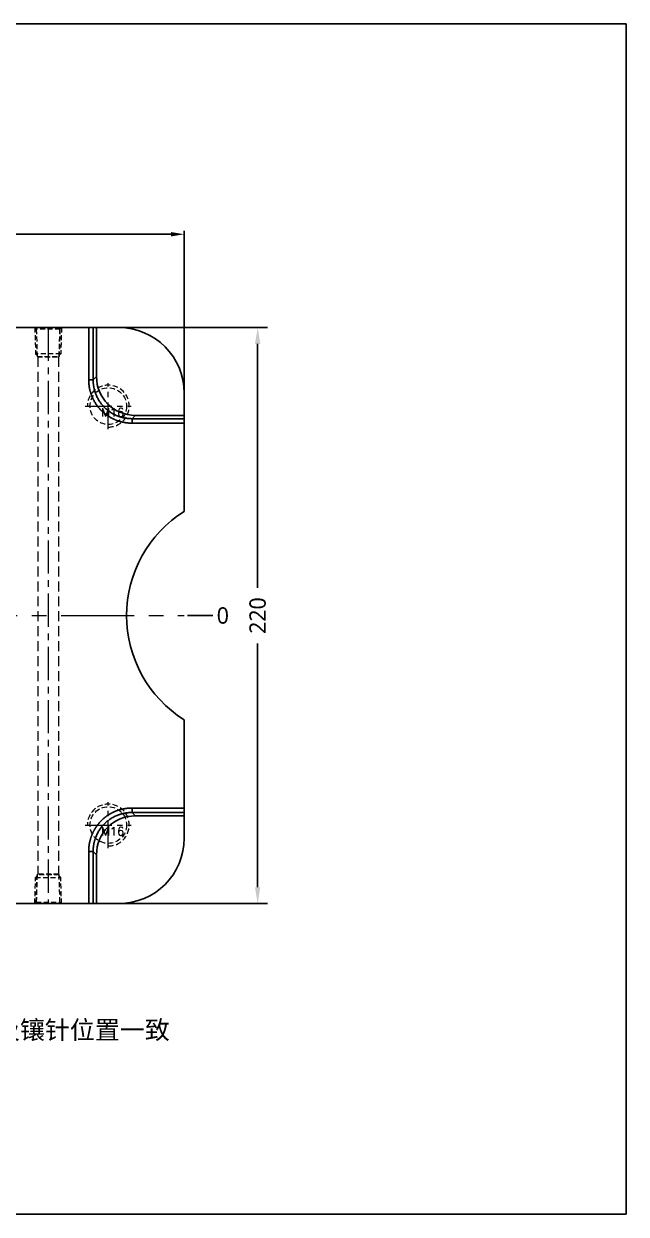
# Model space of a CAD drawing. Header units: millimetres. Extents: x 2519 to 3162, y 2051 to 2506.
# Drawn here: x 2932.1 to 3162.4, y 2050.9 to 2505.6 of the extents above; entities that cross this region are included whole.
import ezdxf

# ---------------------------------------------------------------- set-up
doc = ezdxf.new("R2010")
doc.units = ezdxf.units.MM
doc.linetypes.add('CENTER', pattern=[50.8, 31.75, -6.35, 6.35, -6.35])
doc.linetypes.add('HIDDEN', pattern=[9.525, 6.35, -3.175])
doc.layers.add('20', color=7, linetype='Continuous', true_color=0xffffff)
for name, color, linetype, lineweight in [('cool', 153, 'HIDDEN', 9), ('dim', 82, 'Continuous', 9), ('insert', 85, 'Continuous', 20), ('moldbase', 7, 'Continuous', 20), ('screw', 33, 'Continuous', 13)]:
    doc.layers.add(name, color=color, linetype=linetype, lineweight=lineweight)
doc.styles.add('Capful-A', font='')
doc.styles.get("Standard").update_dxf_attribs({"font": 'arial.ttf'})
doc.styles.add('TXT', font='txt.shx', dxfattribs={"bigfont": 'gbcbig.shx'})
doc.styles.get('Capful-A').set_extended_font_data('Microsoft YaHei')
doc.dimstyles.new('Capful-A-2.5', dxfattribs={"dimscale": 2.5, "dimtxt": 2.5, "dimasz": 2.5, "dimexe": 1.5, "dimexo": 1, "dimgap": 1.5, "dimtad": 0, "dimdsep": 46, "dimtxsty": 'Capful-A', "dimcen": 0, "dimclrt": 2, "dimazin": 2, "dimtfac": 1, "dimtmove": 0, "dimatfit": 3, "dimfxl": 0, "dimtolj": 1, "dimtzin": 0, "dimarcsym": 0})

# ---------------------------------------------------------------- blocks, each defined once
blk = doc.blocks.new('cool_jt_f11')
at = {"layer": 'cool', "ltscale": 0.3}
for p, q in [((0, 5.11), (0.58, 4.53)), ((0, 5.11), (10, 4.8)), ((10, 4.8), (10.58, 4.22)), ((10, 4.8), (10, -4.8)), ((0.58, 4.53), (0.58, -4.53)), ((11, 4.21), (0.58, 4.53)), ((0.58, 4.53), (11, 4.21)), ((11.21, 4), (11, 4.21)), ((11, -4.21), (11, 4.21)), ((11.21, -4), (11.21, 4)), ((0.58, -4.53), (0, -5.11)), ((0.58, -4.53), (11, -4.21)), ((10, -4.8), (10.58, -4.22)), ((11, -4.21), (11.21, -4)), ((0, -5.11), (10, -4.8))]:
    blk.add_line(p, q, dxfattribs=at)
blk = doc.blocks.new('SL')
at = {"layer": 'cool', "color": 1, "linetype": 'CENTER', "lineweight": 18, "ltscale": 0.4}
blk.add_line((0, 220), (0, 0), dxfattribs=at)
at = {"layer": 'cool', "lineweight": 18, "ltscale": 0.6}
for p, q in [((-4, 208.79), (-4, 11.21)), ((4, 208.79), (4, 11.21))]:
    blk.add_line(p, q, dxfattribs=at)
for p, rotation in [((0, 220), 270), ((0, 0), 90)]:
    blk.add_blockref('cool_jt_f11', p, dxfattribs=dict(at, rotation=rotation))
blk = doc.blocks.new('screw_m16_g')
at = {"layer": 'screw', "color": 1, "linetype": 'CENTER', "lineweight": 18, "ltscale": 0.32}
for p, q in [((0, -8.8), (0, 8.8)), ((-8.8, 0), (8.8, 0))]:
    blk.add_line(p, q, dxfattribs=at)
at = {"layer": 'screw', "color": 33, "linetype": 'HIDDEN', "lineweight": 18, "ltscale": 0.32}
blk.add_circle((0, 0), 7, dxfattribs=at)
at = {"layer": 'screw', "color": 92, "linetype": 'HIDDEN', "lineweight": 18, "ltscale": 0.32}
blk.add_arc((0, 0), 8, 270, 180, dxfattribs=at)
at = {"layer": 'screw', "color": 6, "lineweight": 18, "style": 'TXT'}
blk.add_text('M16', height=3.2, dxfattribs=at).set_placement((-2.72, -4))
blk = doc.blocks.new('*D123')
at = {"layer": 'Defpoints', "color": 0, "transparency": 16777216}
for p in [(2964.15, 2389.55), (2956.91, 2169.55), (3021.5, 2169.55)]:
    blk.add_point(p, dxfattribs=at)
at = {"layer": 'dim', "color": 0, "lineweight": -2, "transparency": 16777216}
for p, q in [((2966.65, 2389.55), (3025.25, 2389.55)), ((3021.5, 2383.3), (3021.5, 2290.15)), ((3021.5, 2175.8), (3021.5, 2268.95)), ((2959.41, 2169.55), (3025.25, 2169.55))]:
    blk.add_line(p, q, dxfattribs=at)
at = {"layer": 'dim', "color": 0, "transparency": 16777216}
for points in [[(3020.46, 2383.3), (3022.54, 2383.3), (3021.5, 2389.55)], [(3020.46, 2175.8), (3022.54, 2175.8), (3021.5, 2169.55)]]:
    blk.add_solid(points, dxfattribs=at)
at = {"layer": 'dim', "color": 2, "transparency": 16777216, "insert": (3021.5, 2279.55), "char_height": 6.25, "attachment_point": 5, "rotation": 90, "style": 'Capful-A', "bg_fill": 3, "box_fill_scale": 1.1, "bg_fill_color": 256, "bg_fill_true_color": 13158600, "bg_fill_transparency": 0}
blk.add_mtext('\\A1;220', dxfattribs=at)
blk = doc.blocks.new('*D199')
at = {"layer": 'Defpoints', "color": 0, "transparency": 16777216}
for p in [(2633.41, 2425.2), (2993.41, 2360.29), (2633.41, 2344.08)]:
    blk.add_point(p, dxfattribs=at)
at = {"layer": 'dim', "color": 0, "lineweight": -2, "transparency": 16777216}
for p, q in [((2633.41, 2345.33), (2633.41, 2426.45)), ((2638.41, 2425.2), (2805.36, 2425.2)), ((2988.41, 2425.2), (2821.47, 2425.2)), ((2993.41, 2361.54), (2993.41, 2426.45))]:
    blk.add_line(p, q, dxfattribs=at)
at = {"layer": 'dim', "color": 0, "transparency": 16777216}
for points in [[(2638.41, 2426.03), (2638.41, 2424.36), (2633.41, 2425.2)], [(2988.41, 2426.03), (2988.41, 2424.36), (2993.41, 2425.2)]]:
    blk.add_solid(points, dxfattribs=at)
at = {"layer": 'dim', "color": 2, "transparency": 16777216, "insert": (2813.41, 2425.2), "char_height": 6.25, "attachment_point": 5, "style": 'Capful-A', "bg_fill": 3, "box_fill_scale": 1.1, "bg_fill_color": 256, "bg_fill_true_color": 13158600, "bg_fill_transparency": 0}
blk.add_mtext('\\A1;360', dxfattribs=at)
blk = doc.blocks.new('*D203')
at = {"layer": 'Defpoints', "color": 0, "transparency": 16777216}
for p in [(2813.41, 2279.55), (2993.41, 2279.55)]:
    blk.add_point(p, dxfattribs=at)
at = {"layer": 'dim', "color": 0, "lineweight": -2, "transparency": 16777216}
blk.add_line((2994.66, 2279.55), (3004.88, 2279.55), dxfattribs=at)
at = {"layer": 'dim', "color": 2, "transparency": 16777216, "insert": (3008.19, 2279.55), "char_height": 6.25, "attachment_point": 5, "style": 'Capful-A', "bg_fill": 3, "box_fill_scale": 1.1, "bg_fill_color": 256, "bg_fill_true_color": 13158600, "bg_fill_transparency": 0}
blk.add_mtext('\\A1;0', dxfattribs=at)
at = {"layer": 'Defpoints', "color": 0, "transparency": 16777216}
blk.add_point((3004.88, 2279.55), dxfattribs=at)
blk = doc.blocks.new('TK')
for p, q in [((0, 294), (415.8, 294)), ((415.8, 294), (415.8, 0)), ((415.8, 0), (0, 0))]:
    blk.add_line(p, q)

msp = doc.modelspace()

# ---------------------------------------------------------------- linework, layer by layer
at = {"layer": '20', "color": 7, "linetype": 'Continuous'}
for p, q in [((2723.39, 2389.55), (2956.914, 2389.55)), ((2956.914, 2369.613), (2956.914, 2389.55)), ((2956.914, 2389.55), (2958.623, 2389.55)), ((2959.889, 2389.55), (2958.623, 2389.55)), ((2958.623, 2389.55), (2958.623, 2369.613)), ((2968.414, 2389.55), (2959.889, 2389.55)), ((2959.889, 2370.88), (2959.889, 2389.55)), ((2958.623, 2369.613), (2959.889, 2370.88)), ((2993.414, 2356.026), (2993.414, 2364.55)), ((2974.743, 2356.026), (2973.477, 2354.759)), ((2993.414, 2356.026), (2974.743, 2356.026)), ((2993.414, 2356.026), (2993.414, 2354.759)), ((2973.477, 2354.759), (2993.414, 2354.759)), ((2993.414, 2353.05), (2973.477, 2353.05)), ((2993.414, 2354.759), (2993.414, 2353.05)), ((2993.414, 2353.05), (2993.414, 2319.35)), ((2993.414, 2239.751), (2993.414, 2206.05)), ((2973.477, 2206.05), (2993.414, 2206.05)), ((2993.414, 2206.05), (2993.414, 2204.341)), ((2993.414, 2204.341), (2973.477, 2204.341)), ((2973.477, 2204.341), (2974.743, 2203.074)), ((2974.743, 2203.074), (2993.414, 2203.074)), ((2993.414, 2203.074), (2993.414, 2204.341)), ((2993.414, 2194.55), (2993.414, 2203.074)), ((2956.914, 2169.55), (2956.914, 2189.487)), ((2958.623, 2189.487), (2958.623, 2169.55)), ((2959.889, 2188.22), (2958.623, 2189.487)), ((2959.889, 2169.55), (2959.889, 2188.22)), ((2956.914, 2169.55), (2723.39, 2169.55)), ((2958.623, 2169.55), (2956.914, 2169.55)), ((2959.889, 2169.55), (2958.623, 2169.55)), ((2959.889, 2169.55), (2968.414, 2169.55))]:
    msp.add_line(p, q, dxfattribs=at)
for centre, radius, start, end in [((2968.414, 2364.55), 25, 0, 90), ((3018.414, 2279.55), 47, 122.13493, 237.86507), ((2968.414, 2194.55), 25, 270, 0)]:
    msp.add_arc(centre, radius, start, end, dxfattribs=at)
for centre, major_axis in [((2975.037, 2371.173), (-10.814, -10.814)), ((2975.037, 2187.927), (-10.814, 10.814))]:
    msp.add_ellipse(centre, major_axis=major_axis, ratio=0.9808148, start_param=5.5074723, end_param=7.0588983, dxfattribs=at)
for points, degree, knots in [([(2973.477, 2353.05), (2971.84, 2353.049), (2970.229, 2353.367), (2968.62, 2353.685), (2967.114, 2354.305), (2965.611, 2354.924), (2962.893, 2356.735), (2960.599, 2359.028), (2958.788, 2361.746), (2957.549, 2364.755), (2956.913, 2367.976), (2956.914, 2369.613)], 2, [0, 0, 0, 0.125, 0.125, 0.25, 0.25, 0.375, 0.5, 0.625, 0.75, 0.875, 1, 1, 1]), ([(2958.623, 2369.613), (2958.622, 2369.592), (2958.622, 2369.549), (2958.623, 2369.485), (2958.623, 2369.422), (2958.624, 2369.358), (2958.625, 2369.294), (2958.626, 2369.231), (2958.628, 2369.167), (2958.63, 2369.104), (2958.632, 2369.041), (2958.634, 2368.977), (2958.637, 2368.914), (2958.64, 2368.851), (2958.643, 2368.788), (2958.647, 2368.725), (2958.65, 2368.662), (2958.654, 2368.599), (2958.658, 2368.537), (2958.663, 2368.474), (2958.668, 2368.411), (2958.673, 2368.349), (2958.678, 2368.286), (2958.683, 2368.224), (2958.689, 2368.162), (2958.695, 2368.1), (2958.701, 2368.038), (2958.708, 2367.976), (2958.714, 2367.914), (2958.721, 2367.852), (2958.729, 2367.79), (2958.736, 2367.728), (2958.744, 2367.667), (2958.752, 2367.605), (2958.76, 2367.544), (2958.769, 2367.483), (2958.777, 2367.421), (2958.786, 2367.36), (2958.795, 2367.299), (2958.805, 2367.238), (2958.815, 2367.177), (2958.824, 2367.117), (2958.835, 2367.056), (2958.845, 2366.996), (2958.856, 2366.935), (2958.867, 2366.875), (2958.878, 2366.815), (2958.889, 2366.754), (2958.901, 2366.694), (2958.912, 2366.635), (2958.924, 2366.575), (2958.937, 2366.515), (2958.949, 2366.455), (2958.962, 2366.396), (2958.975, 2366.337), (2958.988, 2366.277), (2959.002, 2366.218), (2959.015, 2366.159), (2959.029, 2366.1), (2959.043, 2366.041), (2959.058, 2365.983), (2959.072, 2365.924), (2959.087, 2365.866), (2959.102, 2365.807), (2959.117, 2365.749), (2959.133, 2365.691), (2959.148, 2365.633), (2959.164, 2365.575), (2959.18, 2365.517), (2959.196, 2365.459), (2959.213, 2365.402), (2959.23, 2365.345), (2959.247, 2365.287), (2959.264, 2365.23), (2959.281, 2365.173), (2959.299, 2365.116), (2959.317, 2365.059), (2959.335, 2365.003), (2959.353, 2364.946), (2959.371, 2364.89), (2959.39, 2364.833), (2959.409, 2364.777), (2959.428, 2364.721), (2959.447, 2364.665), (2959.467, 2364.61), (2959.486, 2364.554), (2959.506, 2364.498), (2959.526, 2364.443), (2959.546, 2364.388), (2959.567, 2364.333), (2959.587, 2364.278), (2959.608, 2364.223), (2959.629, 2364.168), (2959.651, 2364.114), (2959.672, 2364.059), (2959.694, 2364.005), (2959.716, 2363.951), (2959.822, 2363.689), (2960.027, 2363.224), (2960.353, 2362.571), (2960.71, 2361.937), (2961.098, 2361.321), (2961.516, 2360.725), (2961.964, 2360.15), (2962.438, 2359.6), (2962.938, 2359.074), (2963.463, 2358.575), (2964.014, 2358.101), (2964.589, 2357.653), (2965.185, 2357.234), (2965.801, 2356.846), (2966.434, 2356.489), (2967.088, 2356.163), (2967.567, 2355.952), (2967.858, 2355.834), (2967.957, 2355.795), (2968.056, 2355.756), (2968.155, 2355.719), (2968.255, 2355.681), (2968.355, 2355.645), (2968.455, 2355.609), (2968.556, 2355.574), (2968.658, 2355.539), (2968.76, 2355.505), (2968.862, 2355.472), (2968.965, 2355.44), (2969.068, 2355.408), (2969.171, 2355.377), (2969.275, 2355.346), (2969.38, 2355.317), (2969.484, 2355.288), (2969.59, 2355.259), (2969.695, 2355.232), (2969.801, 2355.205), (2969.907, 2355.179), (2970.014, 2355.154), (2970.121, 2355.129), (2970.228, 2355.105), (2970.336, 2355.082), (2970.444, 2355.06), (2970.552, 2355.038), (2970.661, 2355.017), (2970.77, 2354.997), (2970.88, 2354.978), (2970.99, 2354.959), (2971.1, 2354.942), (2971.21, 2354.925), (2971.321, 2354.908), (2971.432, 2354.893), (2971.543, 2354.879), (2971.655, 2354.865), (2971.767, 2354.852), (2971.879, 2354.84), (2971.991, 2354.828), (2972.104, 2354.818), (2972.217, 2354.808), (2972.331, 2354.8), (2972.444, 2354.792), (2972.558, 2354.785), (2972.672, 2354.778), (2972.786, 2354.773), (2972.901, 2354.768), (2973.015, 2354.765), (2973.13, 2354.762), (2973.246, 2354.76), (2973.361, 2354.759), (2973.438, 2354.759), (2973.477, 2354.759)], 3, [0, 0, 0, 0, 0.0027315, 0.0054605, 0.008187, 0.0109109, 0.0136322, 0.016351, 0.0190673, 0.021781, 0.0244922, 0.0272009, 0.029907, 0.0326106, 0.0353116, 0.0380101, 0.0407061, 0.0433996, 0.0460905, 0.0487789, 0.0514648, 0.0541481, 0.0568289, 0.0595072, 0.062183, 0.0648563, 0.067527, 0.0701952, 0.0728609, 0.0755241, 0.0781848, 0.080843, 0.0834986, 0.0861518, 0.0888024, 0.0914506, 0.0940962, 0.0967393, 0.0993799, 0.1020181, 0.1046537, 0.1072868, 0.1099174, 0.1125456, 0.1151712, 0.1177944, 0.120415, 0.1230332, 0.1256488, 0.128262, 0.1308727, 0.133481, 0.1360867, 0.1386899, 0.1412907, 0.143889, 0.1464848, 0.1490782, 0.151669, 0.1542574, 0.1568433, 0.1594268, 0.1620078, 0.1645863, 0.1671623, 0.1697359, 0.172307, 0.1748757, 0.1774419, 0.1800056, 0.1825669, 0.1851258, 0.1876821, 0.1902361, 0.1927875, 0.1953365, 0.1978831, 0.2004272, 0.2029689, 0.2055082, 0.208045, 0.2105793, 0.2131112, 0.2156407, 0.2181678, 0.2206924, 0.2232145, 0.2257343, 0.2282516, 0.2307665, 0.2332789, 0.235789, 0.2382966, 0.2408018, 0.2433046, 0.2458049, 0.2483028, 0.2507984, 0.2821621, 0.3133997, 0.3445144, 0.3755095, 0.4067887, 0.4379612, 0.4690305, 0.5000002, 0.5309683, 0.5620371, 0.5932101, 0.6244909, 0.6554844, 0.6865986, 0.7178367, 0.749202, 0.7537239, 0.7582537, 0.7627914, 0.7673371, 0.7718908, 0.7764524, 0.781022, 0.7855996, 0.7901852, 0.7947788, 0.7993804, 0.8039901, 0.8086077, 0.8132334, 0.8178672, 0.822509, 0.8271589, 0.8318169, 0.836483, 0.8411571, 0.8458394, 0.8505297, 0.8552282, 0.8599349, 0.8646496, 0.8693725, 0.8741036, 0.8788428, 0.8835902, 0.8883458, 0.8931096, 0.8978815, 0.9026617, 0.9074501, 0.9122467, 0.9170515, 0.9218645, 0.9266858, 0.9315154, 0.9363532, 0.9411993, 0.9460537, 0.9509163, 0.9557873, 0.9606665, 0.965554, 0.9704499, 0.9753541, 0.9802666, 0.9851874, 0.9901166, 0.9950541, 1, 1, 1, 1]), ([(2956.914, 2189.487), (2956.913, 2191.124), (2957.231, 2192.735), (2957.548, 2194.344), (2958.168, 2195.85), (2958.787, 2197.353), (2960.598, 2200.071), (2962.892, 2202.365), (2965.61, 2204.176), (2968.619, 2205.415), (2971.84, 2206.051), (2973.477, 2206.05)], 2, [0, 0, 0, 0.125, 0.125, 0.25, 0.25, 0.375, 0.5, 0.625, 0.75, 0.875, 1, 1, 1]), ([(2973.477, 2204.341), (2973.455, 2204.341), (2973.413, 2204.341), (2973.349, 2204.341), (2973.285, 2204.341), (2973.222, 2204.34), (2973.158, 2204.339), (2973.094, 2204.337), (2973.031, 2204.336), (2972.968, 2204.334), (2972.904, 2204.332), (2972.841, 2204.329), (2972.778, 2204.327), (2972.715, 2204.324), (2972.652, 2204.321), (2972.589, 2204.317), (2972.526, 2204.314), (2972.463, 2204.31), (2972.4, 2204.305), (2972.338, 2204.301), (2972.275, 2204.296), (2972.213, 2204.291), (2972.15, 2204.286), (2972.088, 2204.281), (2972.025, 2204.275), (2971.963, 2204.269), (2971.901, 2204.263), (2971.839, 2204.256), (2971.777, 2204.249), (2971.715, 2204.242), (2971.654, 2204.235), (2971.592, 2204.228), (2971.53, 2204.22), (2971.469, 2204.212), (2971.408, 2204.204), (2971.346, 2204.195), (2971.285, 2204.187), (2971.224, 2204.178), (2971.163, 2204.168), (2971.102, 2204.159), (2971.041, 2204.149), (2970.98, 2204.139), (2970.92, 2204.129), (2970.859, 2204.119), (2970.799, 2204.108), (2970.738, 2204.097), (2970.678, 2204.086), (2970.618, 2204.075), (2970.558, 2204.063), (2970.498, 2204.051), (2970.438, 2204.039), (2970.379, 2204.027), (2970.319, 2204.015), (2970.26, 2204.002), (2970.2, 2203.989), (2970.141, 2203.976), (2970.082, 2203.962), (2970.023, 2203.949), (2969.964, 2203.935), (2969.905, 2203.921), (2969.846, 2203.906), (2969.788, 2203.892), (2969.729, 2203.877), (2969.671, 2203.862), (2969.613, 2203.847), (2969.554, 2203.831), (2969.496, 2203.816), (2969.439, 2203.8), (2969.381, 2203.784), (2969.323, 2203.767), (2969.266, 2203.751), (2969.208, 2203.734), (2969.151, 2203.717), (2969.094, 2203.7), (2969.037, 2203.683), (2968.98, 2203.665), (2968.923, 2203.647), (2968.866, 2203.629), (2968.81, 2203.611), (2968.753, 2203.593), (2968.697, 2203.574), (2968.641, 2203.555), (2968.585, 2203.536), (2968.529, 2203.517), (2968.473, 2203.497), (2968.418, 2203.478), (2968.362, 2203.458), (2968.307, 2203.438), (2968.252, 2203.417), (2968.196, 2203.397), (2968.141, 2203.376), (2968.087, 2203.355), (2968.032, 2203.334), (2967.977, 2203.313), (2967.923, 2203.292), (2967.869, 2203.27), (2967.815, 2203.248), (2967.552, 2203.141), (2967.088, 2202.937), (2966.434, 2202.611), (2965.801, 2202.254), (2965.185, 2201.866), (2964.589, 2201.447), (2964.014, 2201), (2963.463, 2200.525), (2962.938, 2200.026), (2962.438, 2199.501), (2961.964, 2198.95), (2961.516, 2198.375), (2961.098, 2197.779), (2960.71, 2197.163), (2960.353, 2196.529), (2960.027, 2195.876), (2959.816, 2195.397), (2959.698, 2195.105), (2959.659, 2195.007), (2959.62, 2194.908), (2959.582, 2194.809), (2959.545, 2194.709), (2959.509, 2194.609), (2959.473, 2194.508), (2959.438, 2194.407), (2959.403, 2194.306), (2959.369, 2194.204), (2959.336, 2194.102), (2959.303, 2193.999), (2959.272, 2193.896), (2959.24, 2193.792), (2959.21, 2193.688), (2959.18, 2193.584), (2959.151, 2193.479), (2959.123, 2193.374), (2959.096, 2193.269), (2959.069, 2193.163), (2959.043, 2193.057), (2959.017, 2192.95), (2958.993, 2192.843), (2958.969, 2192.736), (2958.946, 2192.628), (2958.923, 2192.52), (2958.902, 2192.411), (2958.881, 2192.303), (2958.861, 2192.194), (2958.841, 2192.084), (2958.823, 2191.974), (2958.805, 2191.864), (2958.788, 2191.754), (2958.772, 2191.643), (2958.757, 2191.532), (2958.742, 2191.421), (2958.728, 2191.309), (2958.716, 2191.197), (2958.703, 2191.085), (2958.692, 2190.972), (2958.682, 2190.86), (2958.672, 2190.747), (2958.663, 2190.633), (2958.655, 2190.52), (2958.648, 2190.406), (2958.642, 2190.292), (2958.637, 2190.178), (2958.632, 2190.063), (2958.628, 2189.948), (2958.626, 2189.833), (2958.624, 2189.718), (2958.623, 2189.603), (2958.623, 2189.526), (2958.623, 2189.487)], 3, [0, 0, 0, 0, 0.0027315, 0.0054605, 0.008187, 0.0109109, 0.0136322, 0.016351, 0.0190673, 0.021781, 0.0244922, 0.0272009, 0.029907, 0.0326106, 0.0353116, 0.0380101, 0.0407061, 0.0433996, 0.0460905, 0.0487789, 0.0514648, 0.0541481, 0.0568289, 0.0595072, 0.062183, 0.0648563, 0.067527, 0.0701952, 0.0728609, 0.0755241, 0.0781848, 0.080843, 0.0834986, 0.0861518, 0.0888024, 0.0914506, 0.0940962, 0.0967393, 0.0993799, 0.1020181, 0.1046537, 0.1072868, 0.1099174, 0.1125456, 0.1151712, 0.1177944, 0.120415, 0.1230332, 0.1256488, 0.128262, 0.1308727, 0.133481, 0.1360867, 0.1386899, 0.1412907, 0.143889, 0.1464848, 0.1490782, 0.151669, 0.1542574, 0.1568433, 0.1594268, 0.1620078, 0.1645863, 0.1671623, 0.1697359, 0.172307, 0.1748757, 0.1774419, 0.1800056, 0.1825669, 0.1851258, 0.1876821, 0.1902361, 0.1927875, 0.1953365, 0.1978831, 0.2004272, 0.2029689, 0.2055082, 0.208045, 0.2105793, 0.2131112, 0.2156407, 0.2181678, 0.2206924, 0.2232145, 0.2257343, 0.2282516, 0.2307665, 0.2332789, 0.235789, 0.2382966, 0.2408018, 0.2433046, 0.2458049, 0.2483028, 0.2507984, 0.2821621, 0.3133997, 0.3445144, 0.3755095, 0.4067887, 0.4379612, 0.4690305, 0.5000002, 0.5309683, 0.5620371, 0.5932101, 0.6244909, 0.6554844, 0.6865986, 0.7178367, 0.749202, 0.7537239, 0.7582537, 0.7627914, 0.7673371, 0.7718908, 0.7764524, 0.781022, 0.7855996, 0.7901852, 0.7947788, 0.7993804, 0.8039901, 0.8086077, 0.8132334, 0.8178672, 0.822509, 0.8271589, 0.8318169, 0.836483, 0.8411571, 0.8458394, 0.8505297, 0.8552282, 0.8599349, 0.8646496, 0.8693725, 0.8741036, 0.8788428, 0.8835902, 0.8883458, 0.8931096, 0.8978815, 0.9026617, 0.9074501, 0.9122467, 0.9170515, 0.9218645, 0.9266858, 0.9315154, 0.9363532, 0.9411993, 0.9460537, 0.9509163, 0.9557873, 0.9606665, 0.965554, 0.9704499, 0.9753541, 0.9802666, 0.9851874, 0.9901166, 0.9950541, 1, 1, 1, 1])]:
    msp.add_open_spline(points, degree=degree, knots=knots, dxfattribs=at)
for points in [[(2958.623, 2369.613), (2956.914, 2369.613)], [(2973.477, 2354.759), (2973.477, 2353.05)], [(2973.477, 2206.05), (2973.477, 2204.341)], [(2956.914, 2189.487), (2958.623, 2189.487)]]:
    msp.add_open_spline(points, degree=1, dxfattribs=at)

# ---------------------------------------------------------------- block references
at = {"lineweight": 18}
msp.add_blockref('SL', (2941.414, 2169.55), dxfattribs=at)
at = {"layer": 'screw', "lineweight": 18}
for p in [(2964.414, 2359.55), (2964.414, 2199.55)]:
    msp.add_blockref('screw_m16_g', p, dxfattribs=at)

# ---------------------------------------------------------------- texts
at = {"layer": 'moldbase', "lineweight": 18, "insert": (2744.002, 2124.794), "char_height": 7, "attachment_point": 1}
msp.add_mtext_dynamic_manual_height_columns('{\\fMicrosoft YaHei|b0|i0|c134|p34;2块模仁部分外观有略微不同，但顶针位置及镶针位置一致}', width=335.42542, gutter_width=0, heights=[16.37], dxfattribs=at)

# ---------------------------------------------------------------- next in the draw order: dimensions: what is measured, and where the dimension line sits
at = {"layer": 'dim'}
dim = msp.add_linear_dim(base=(3021.502, 2169.55), p1=(2964.152, 2389.55), p2=(2956.914, 2169.55), angle=90, dimstyle='Capful-A-2.5', dxfattribs=at)
dim.commit()
dim.dimension.update_dxf_attribs({"geometry": '*D123', "text_midpoint": (3021.502, 2279.55)})

# ---------------------------------------------------------------- next in the draw order: linework, layer by layer
at = {"layer": 'insert', "color": 1, "linetype": 'CENTER', "ltscale": 0.88}
msp.add_line((2633.414, 2279.55), (2993.414, 2279.55), dxfattribs=at)

# ---------------------------------------------------------------- next in the draw order: dimensions: what is measured, and where the dimension line sits
at = {"layer": 'dim'}
dim = msp.add_linear_dim(base=(2633.414, 2425.197), p1=(2993.414, 2360.288), p2=(2633.414, 2344.082), dimstyle='Capful-A-2.5', override={"dimasz": 2, "dimexe": 0.49975, "dimexo": 0.49975, "dimgap": 0.49975}, dxfattribs=at)
dim.commit()
dim.dimension.update_dxf_attribs({"geometry": '*D199', "text_midpoint": (2813.414, 2425.197)})

# ---------------------------------------------------------------- next in the draw order: dimensions: what is measured, and where the dimension line sits
dim = msp.add_ordinate_dim(feature_location=(2993.413741392, 2279.550093588), offset=(11.467154623, 0), dtype=0, origin=(2813.413741392, 2279.550093588), dimstyle='Capful-A-2.5', override={"dimasz": 2, "dimexe": 0.49975, "dimexo": 0.49975, "dimgap": 0.49975}, dxfattribs=at)
dim.commit()
dim.dimension.update_dxf_attribs({"geometry": '*D203', "text_midpoint": (3008.192085089, 2279.550093588)})

# ---------------------------------------------------------------- next in the draw order: block references
at = {"xscale": 1.54644253045498, "yscale": 1.54644253045498, "zscale": 1.54644253045498}
msp.add_blockref('TK', (2519.369, 2050.921), dxfattribs=at)

doc.saveas('drawing.dxf')
